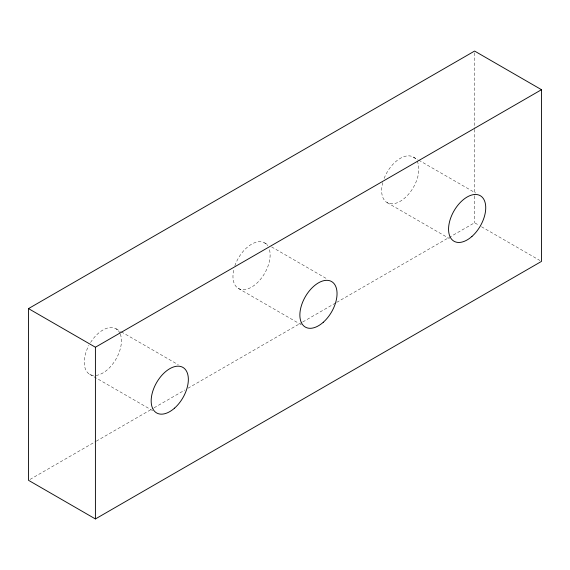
<?xml version="1.0" encoding="UTF-8"?>
<svg xmlns="http://www.w3.org/2000/svg" width="570" height="570" viewBox="0 0 570 570"><rect width="100%" height="100%" fill="white"/><g stroke="black" fill="none" stroke-linecap="round" stroke-linejoin="round"><path stroke-width="0.43" stroke-dasharray="2.85 2.14" d="M30.039 479.42L95.532 441.607M96.302 441.166L153.309 408.248M154.085 407.799L184.901 390.008M187.979 388.234L302.007 322.399M302.777 321.957L335.908 302.827M336.678 302.385L474.589 222.763L478.43 224.979M413.385 157.071L417.995 159.735M418.765 160.177L475.679 193.038M481.507 226.76L539.961 260.504M387.094 202.599L449.395 238.566M264.687 242.92L268.534 245.143M271.605 246.917L327.757 279.329M238.403 288.448L301.466 324.857M115.988 328.769L120.605 331.434M121.374 331.875L178.289 364.736M89.704 374.298L152.774 410.706M474.589 52.839L474.589 128.457M474.589 129.347L474.589 195.182M474.589 196.073L474.589 222.763M234.876 265.812A26.284 15.176 -60 0 1 250.935 244.58A26.284 15.176 -60 0 1 267.644 245.663M269.496 249.767A26.284 15.176 -60 0 1 250.935 287.487A26.284 15.176 -60 0 1 233.942 268.954M90.587 342.477A26.284 15.176 -60 0 1 120.021 333.407M120.313 334.113A26.284 15.176 -60 0 1 115.404 360.112A26.284 15.176 -60 0 1 94.99 375.523M93.551 375.488A26.284 15.176 -60 0 1 88.877 345.441M384.144 178.396A26.284 15.176 -60 0 1 416.335 159.814M417.083 161.039A26.284 15.176 -60 0 1 400.952 200.868A26.284 15.176 -60 0 1 382.841 182.322"/><path stroke-width="0.85" d="M28.5 308.605L474.589 51.058L541.5 89.697L541.5 261.395L95.411 518.942L28.5 480.303L28.5 308.605L95.411 347.237L541.5 89.697M95.411 347.237L95.411 518.942M323.268 322.271A26.284 15.176 -60 0 0 331.597 281.552A26.284 15.176 -60 0 0 300.504 309.125A26.284 15.176 -60 0 0 323.268 322.271M174.57 408.12A26.284 15.176 -60 0 0 182.906 367.401A26.284 15.176 -60 0 0 151.805 394.974A26.284 15.176 -60 0 0 174.57 408.12M471.96 236.422A26.284 15.176 -60 0 0 480.296 195.702A26.284 15.176 -60 0 0 449.196 223.276A26.284 15.176 -60 0 0 471.96 236.422"/></g></svg>
